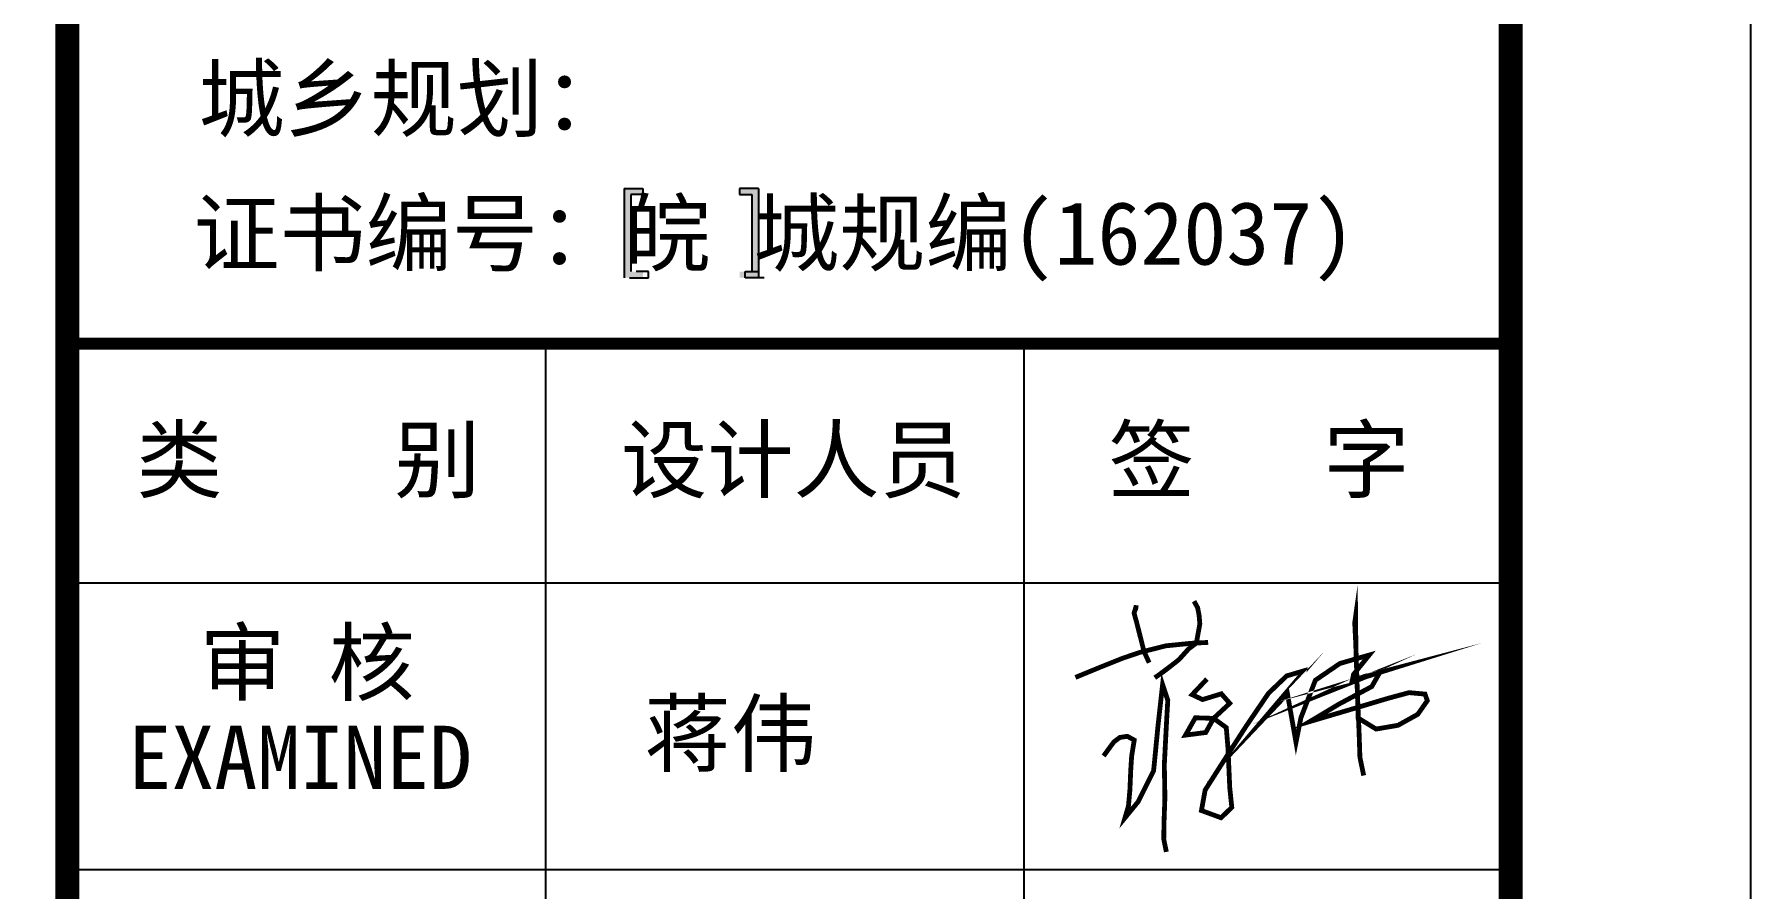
# Model space of a CAD drawing. Extents: x 69728788 to 150676229, y 20327566 to 43663798.
# Drawn here: x 75584132 to 75598425, y 20659922 to 20667039 of the extents above; entities that cross this region are included whole.
import ezdxf

# ---------------------------------------------------------------- set-up
doc = ezdxf.new("R2010")
doc.units = 0
doc.header["$LTSCALE"] = 1000
doc.header["$MEASUREMENT"] = 0
doc.layers.get('0').update_dxf_attribs({"linetype": 'CONTINUOUS'})
doc.layers.add('PUB_TITLE', color=4, linetype='CONTINUOUS')
doc.layers.add('图框', color=253, linetype='CONTINUOUS')
doc.styles.add('STYLE-黑体', font='simhei.ttf')
doc.styles.add('黑体', font='simhei.ttf', dxfattribs={"width": 0.6, "height": 4.3})

msp = doc.modelspace()

# ---------------------------------------------------------------- hatches: boundary and pattern name
at = {"layer": '图框'}
for points in [[(75589098, 20665704.7), (75589200.6, 20665704.7), (75589200.6, 20665755.9), (75589153.3, 20665755.9), (75589042.8, 20665755.9), (75589042.8, 20665011.2), (75589153.3, 20665011.2), (75589200.6, 20665011.2), (75589200.6, 20665062.4), (75589098, 20665062.4)], [(75590108.1, 20665062.4), (75590005.5, 20665062.4), (75590005.5, 20665011.2), (75590052.8, 20665011.2), (75590163.3, 20665011.2), (75590163.3, 20665755.9), (75590052.8, 20665755.9), (75590005.5, 20665755.9), (75590005.5, 20665704.7), (75590108.1, 20665704.7)]]:
    msp.add_hatch(color=4, dxfattribs=at).paths.add_polyline_path(points)

# ---------------------------------------------------------------- linework, layer by layer
at = {"const_width": 40}
for points in [[(75593789.4, 20662316.9), (75593819.6, 20662262.5), (75593831.7, 20662199), (75593837.8, 20662128), (75593809.2, 20661968.5), (75593744, 20661919.4), (75593663.9, 20661830.3), (75593544.4, 20661736.6), (75593462.8, 20661679.2), (75593503.6, 20661707.9), (75593604.2, 20661783.4), (75593663.9, 20661830.3), (75593744, 20661919.4), (75593809.2, 20661968.5)], [(75593896.8, 20661668.3), (75593773.9, 20661538.3), (75593860.6, 20661497.4), (75594017.2, 20661545.5), (75594017.2, 20661545.5), (75594087, 20661466.1), (75593952.2, 20661340.9), (75593887.1, 20661223), (75593718.5, 20661201.3), (75593800.4, 20661345.8), (75593952.2, 20661340.9), (75594058.1, 20661263.9), (75594072.6, 20661088.2), (75594087, 20660763.3), (75594103.9, 20660599.6), (75594014.8, 20660512.9), (75593851, 20660573.1), (75593882.3, 20660744), (75594017.2, 20660955.8), (75594221.9, 20661273.5), (75594409.8, 20661550.4), (75594561.5, 20661694.8), (75594708.5, 20661738.1), (75594706.9, 20661732.1), (75594384.7, 20661353.1), (75594384.7, 20661353.1), (75594567.4, 20661545.7), (75594567.4, 20661545.7), (75594638.6, 20661141.2), (75594679.5, 20661345.8), (75594800, 20661658.7), (75595004.7, 20661798.3), (75595248, 20661868.1), (75595117.9, 20661706.8), (75595105.9, 20661651.4), (75595209.4, 20661690), (75595337.1, 20661723.7), (75595105.9, 20661651.4), (75594954.1, 20661581.6), (75594954.1, 20661581.6), (75595221.5, 20661687.5), (75595337.1, 20661723.7), (75595269.6, 20661605.7), (75594999.9, 20661461.3), (75594754.2, 20661314.5), (75594754.2, 20661314.5), (75595185.3, 20661442), (75595402.1, 20661507), (75595580.3, 20661555.2), (75595712.8, 20661543.1), (75595732.1, 20661487.8), (75595652.6, 20661374.6), (75595488.8, 20661283.2), (75595305.8, 20661251.9), (75595156.4, 20661343.4), (75595137.2, 20661945.4), (75595127.6, 20662137.9), (75595134.8, 20662188.5), (75595137.2, 20661945.4), (75595143.8, 20661738.9), (75595150.1, 20661541.7), (75595163.7, 20661230.5), (75595171, 20661016.3), (75595202.3, 20660864.7)], [(75593325, 20662260.8), (75593303.8, 20662263.8), (75593290.2, 20662217), (75593311.3, 20662141.4), (75593343.1, 20662016), (75593372.5, 20661899.1), (75593415.7, 20661804.4), (75593394.1, 20661851.8)], [(75592801.7, 20661682), (75593014.9, 20661769.7), (75593196.4, 20661842.2), (75593338.5, 20661890.5), (75593554.8, 20661945), (75593765, 20661966.1), (75593907.1, 20661973.7), (75593797.3, 20661967.8), (75593765, 20661966.1)], [(75593036.3, 20661027.7), (75593120.6, 20661143.3), (75593171.2, 20661181.8), (75593233.8, 20661191.4), (75593291.6, 20661160.1), (75593269.9, 20661025.3), (75593262.7, 20660914.6), (75593255.5, 20660746.1), (75593243.4, 20660611.3), (75593214.5, 20660512.6), (75593322.9, 20660645), (75593453, 20660905), (75593489.1, 20661275.6), (75593527.6, 20661622.2), (75593527.6, 20661622.2), (75593527.6, 20661622.2), (75593571, 20661492.3), (75593561.4, 20661326.2), (75593542.1, 20660955.5), (75593546.9, 20660681.1), (75593539.7, 20660481.3), (75593537.3, 20660334.5), (75593559, 20660228.6), (75593537.3, 20660334.5)]]:
    msp.add_lwpolyline(points, dxfattribs=at)
at = {"layer": 'PUB_TITLE'}
msp.add_lwpolyline([(75430225.1, 20565166.1), (75598425.1, 20565166.1), (75598425.1, 20683966.1), (75430225.1, 20683966.1)], close=True, dxfattribs=at)
at = {"layer": 'PUB_TITLE', "const_width": 200}
msp.add_lwpolyline([(75435225.1, 20567166.1), (75596425.1, 20567166.1), (75596425.1, 20681966.1), (75435225.1, 20681966.1)], close=True, dxfattribs=at)
at = {"layer": '图框', "color": 4}
for p, q in [((75589042.8, 20665755.9), (75589153.3, 20665755.9)), ((75589042.8, 20665755.9), (75589042.8, 20665011.2)), ((75589153.3, 20665755.9), (75589200.6, 20665755.9)), ((75589200.6, 20665755.9), (75589200.6, 20665704.7)), ((75590052.8, 20665755.9), (75590005.5, 20665755.9)), ((75590005.5, 20665755.9), (75590005.5, 20665704.7)), ((75590163.3, 20665755.9), (75590052.8, 20665755.9)), ((75590163.3, 20665755.9), (75590163.3, 20665011.2)), ((75589200.6, 20665704.7), (75589098, 20665704.7)), ((75589098, 20665704.7), (75589098, 20665062.4)), ((75590005.5, 20665704.7), (75590108.1, 20665704.7)), ((75590108.1, 20665704.7), (75590108.1, 20665062.4)), ((75589246.6, 20665062.4), (75589144, 20665062.4)), ((75589246.6, 20665011.2), (75589246.6, 20665062.4)), ((75590051.4, 20665011.2), (75590051.4, 20665062.4)), ((75590051.4, 20665062.4), (75590154, 20665062.4)), ((75589088.7, 20665011.2), (75589199.2, 20665011.2)), ((75589199.2, 20665011.2), (75589246.6, 20665011.2)), ((75590098.8, 20665011.2), (75590051.4, 20665011.2)), ((75590209.2, 20665011.2), (75590098.8, 20665011.2))]:
    msp.add_line(p, q, dxfattribs=at)
at = {"layer": '图框', "color": 0}
for p, q in [((75584406.6, 20662471.2), (75596425.1, 20662471.2)), ((75584406.6, 20662471.2), (75596425.1, 20662471.2)), ((75584406.6, 20660080.8), (75596425.1, 20660080.8))]:
    msp.add_line(p, q, dxfattribs=at)
at = {"layer": '图框', "color": 4, "const_width": 197.2}
msp.add_lwpolyline([(75596425.1, 20567166.1), (75584406.6, 20567166.1), (75584406.6, 20681966.1), (75596425.1, 20681966.1)], dxfattribs=at)
at = {"layer": '图框', "color": 0, "const_width": 100}
msp.add_lwpolyline([(75584406.6, 20664463.2), (75596425.1, 20664463.2), (75596425.1, 20644144.8), (75584406.6, 20644144.8)], close=True, dxfattribs=at)
at = {"layer": '图框', "color": 0}
for points in [[(75588390.6, 20662471.2), (75588390.6, 20664463.2)], [(75592374.6, 20662471.2), (75592374.6, 20664463.2)], [(75588390.6, 20650917.6), (75588390.6, 20662471.2)], [(75592374.6, 20650917.6), (75592374.6, 20662471.2)]]:
    msp.add_lwpolyline(points, dxfattribs=at)

# ---------------------------------------------------------------- texts
at = {"layer": '图框', "color": 4, "style": '黑体'}
for s, height, p in [('城乡规划：', 525.89, (75585498.6, 20666240.4)), ('证书编号：皖 城规编(162037)', 525.888, (75585456.5, 20665120.1))]:
    msp.add_text(s, height=height, dxfattribs=at).set_placement(p)
at = {"layer": '图框', "color": 0, "style": 'STYLE-黑体'}
for s, p in [('类    别 ', (75584981.1, 20663232.9)), ('设计人员', (75589018.2, 20663232.9)), ('签   字', (75593076.4, 20663232.9)), ('审 核', (75585506.6, 20661543.4)), ('EXAMINED ', (75584915.3, 20660753.6))]:
    msp.add_text(s, height=525.89, dxfattribs=at).set_placement(p)
at = {"layer": '图框', "color": 1, "style": 'STYLE-黑体'}
msp.add_text('蒋伟', height=525.89, dxfattribs=at).set_placement((75589212.8, 20660951.4))

doc.saveas('drawing.dxf')
